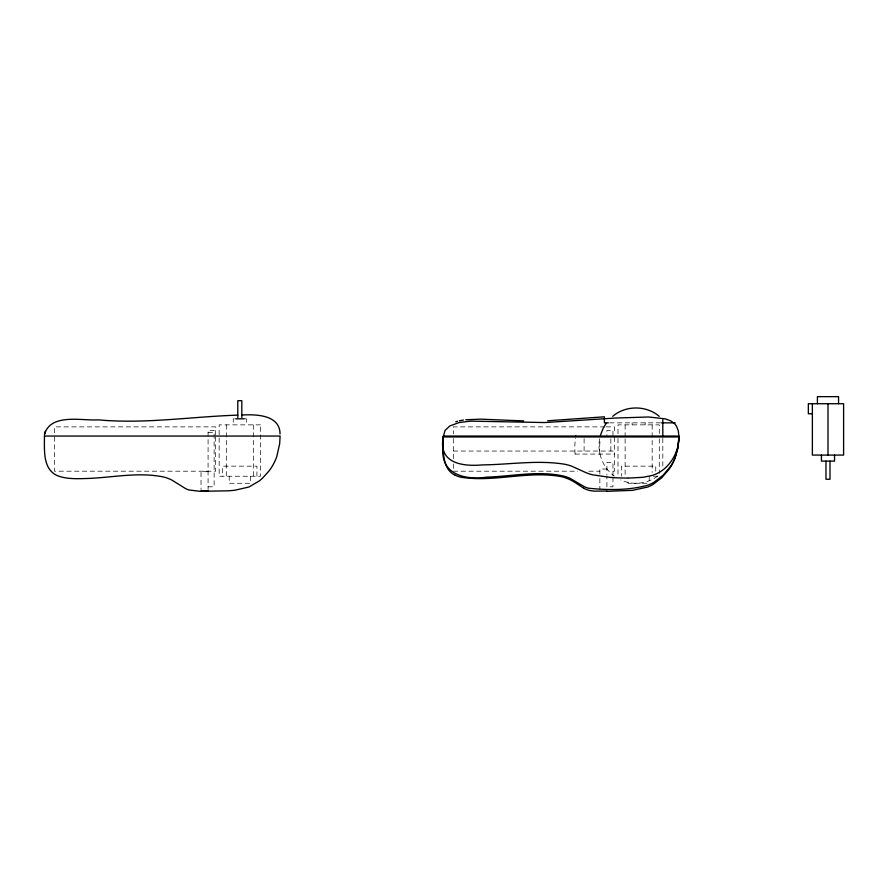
<?xml version="1.0" encoding="UTF-8"?>
<svg xmlns="http://www.w3.org/2000/svg" width="888" height="888" viewBox="0 0 888 888"><rect width="100%" height="100%" fill="white"/><g stroke="black" fill="none" stroke-linecap="round" stroke-linejoin="round"><path stroke-width="0.67" stroke-dasharray="4.44 3.33" d="M599.644 438.75C597.002 452.603 602.774 467.687 614.196 476.035M657.719 476.035C647.297 483.971 632.511 485.536 620.668 479.897M234.332 418.825L233.267 418.825L233.267 424.864M245.288 418.825L246.353 418.825L246.353 424.864M609.645 422.855L660.494 422.855M604.828 426.884L453.324 426.884L453.324 433.943M606.204 426.884L614.474 426.884L614.474 433.943M208.081 432.423L214.13 432.423M453.324 451.049L614.474 451.049M574.991 454.068L614.474 454.068M606.915 469.019L599.866 469.019L599.866 477.167M453.324 471.195L577.744 471.195M588.811 471.195L599.866 471.195M612.964 471.195L614.474 471.195L614.474 436.052M208.081 471.695L201.032 471.695L201.032 489.466M653.357 476.234L658.341 476.234M646.853 483.283L628.071 483.283L628.071 477.4M208.081 486.802L214.13 486.802L214.13 430.403L208.081 430.403L208.081 489.488M662.814 438.317L662.814 466.311M659.285 433.566L659.285 424.864L617.993 424.864L617.993 433.955M659.285 438.816L659.285 473.459M655.766 471.195L655.766 466.156L621.522 466.156L621.522 476.234M652.158 424.864L652.158 472.449M649.217 476.234L649.217 483.283M645.188 422.855L645.188 424.864M632.101 422.855L632.101 424.864M625.13 424.864L625.13 436.052M625.13 438.816L625.13 476.234M617.993 438.561L617.993 476.234M612.964 435.608L612.964 430.403L606.915 430.403L606.915 435.608M612.964 475.99L612.964 462.459L606.915 462.459L606.915 474.636M612.964 477.333L612.964 486.802L606.915 486.802L606.915 475.813M610.844 438.816L610.844 454.068M599.866 478.532L599.866 489.466M584.104 438.65L584.104 451.049A19.447 9.724 90 0 0 584.437 454.068M453.324 438.65L453.324 458.73M453.324 463.991L453.324 470.451M256.932 476.234L256.932 466.156L222.688 466.156L222.688 476.234M253.324 424.864L253.324 476.234M250.383 476.234L250.383 483.283L229.237 483.283L229.237 476.234M226.296 424.864L226.296 476.234M215.64 435.065L215.64 426.884L54.49 426.884L54.49 435.065M215.64 436.907L215.64 471.195L54.49 471.195L54.49 436.907M599.844 454.034A32.712 16.35 -90 0 1 600.399 438.661M575.102 454.034A35.076 17.538 -90 0 1 575.468 438.173M260.45 424.864L219.158 424.864L219.158 476.234L260.45 476.234L260.45 424.864"/><path stroke-width="1.33" d="M443.245 439.96L443.256 436.052L678.932 436.052L678.044 447.13L674.558 459.374A51.981 51.981 0 0 1 669.297 468.997L661.638 477.866L652.991 484.482A37.596 37.596 0 0 1 647.707 487.035L632.633 490.331L606.915 491.33M443.234 442.934L443.245 439.227M443.256 436.952C438.028 463.181 462.248 466.744 482.55 464.89C509.99 464.602 537.706 459.784 565.001 464.291A41.17 28.516 0 0 1 571.55 466.111L585.669 472.527A40.471 28.028 0 0 0 592.474 474.803L610.245 477.411A152.747 105.783 0 0 0 629.681 478.033L643.234 477.278L652.203 475.435A30.725 21.279 0 0 0 657.264 473.437C667.654 468.331 674.891 458.042 677.699 446.975A85.348 59.108 0 0 0 678.932 436.952L678.321 430.958L676.612 426.429A13.387 13.387 0 0 0 673.97 423.132L670.573 420.801L665.168 418.825L648.64 416.994L615.817 418.026L544.788 422.555L470.518 421.123L459.063 422.566L449.839 425.951L445.021 430.48L443.256 436.952L678.932 436.952L678.044 447.452L675.624 456.388A48.307 48.307 0 0 1 670.729 466.1L663.192 475.124L654.068 482.217A38.584 38.584 0 0 1 647.929 485.17C628.726 490.465 608.014 490.209 588.344 488.189A21.701 21.701 0 0 1 584.26 486.635L570.052 478.332A42.757 42.757 0 0 0 565.001 476.423C539.294 470.196 512.676 476.301 486.713 477.145C463.658 480.408 439.049 473.693 443.245 445.443M45.199 431.324L44.511 434.365C50.638 412.82 82.418 421.023 98.257 419.846C144.899 424.175 191.264 416.616 237.795 415.14M44.511 434.365L44.766 432.8M600.455 435.242L603.163 428.305L606.127 423.398M612.687 416.35C625.596 405.194 646.32 405.194 659.229 416.35M455.755 421.767L457.498 421.256M459.329 420.801L463.447 420.046M465.745 419.747L480.641 419.158L523.72 420.912M547.73 420.779L604.395 416.805L604.395 422.855L608.324 422.855M241.98 415.029C256.099 414.208 280.042 414.796 280.042 434.032M812.376 413.786L808.346 413.786L808.346 403.718L843.6 403.718L843.6 455.078L812.376 455.078L812.376 403.718M235.686 418.825L244.433 418.825M661.527 422.855L675.224 422.855M201.032 490.831L208.081 490.831M606.915 491.02L594.483 491.142A44.056 44.056 0 0 1 592.773 490.986L590.809 490.698A22.244 22.244 0 0 1 583.66 488.211M455.178 475.213C445.099 470.596 443.401 458.319 443.301 448.473M583.682 488.189L574.847 482.373A44.444 44.444 0 0 0 561.704 476.723C528.427 470.385 494.783 482.462 461.505 477.311A29.948 29.948 0 0 1 455.156 475.247M443.234 442.357L443.245 445.854M838.561 403.718L838.561 396.659L817.415 396.659L817.415 403.718M834.531 455.078L834.531 461.116L821.444 461.116L821.444 455.078M830.003 461.116L830.003 479.254L825.984 479.254L825.973 461.116M827.993 403.718L827.993 455.078M662.814 419.747L662.814 436.585M241.825 417.526L241.825 400.688L237.806 400.688L237.795 417.526M575.724 436.53A35.076 17.538 -90 0 1 575.812 435.986M44.422 436.052C44.589 449.772 42.335 469.33 57.776 475.835C67.532 479.431 78.277 478.71 88.478 478.443C113.62 477.411 139.272 471.739 164.269 477.156A41.592 41.592 0 0 1 171.65 479.942L185.426 488.5A20.935 20.935 0 0 0 188.911 489.965L199.878 491.308L227.983 490.82A137.263 137.263 0 0 0 234.932 490.209L248.873 487.035L259.318 480.919A55.589 55.589 0 0 0 262.804 477.866L268.975 471.04A52.159 52.159 0 0 0 276.79 456.565L279.687 443.634L280.097 436.052L44.422 436.052"/></g></svg>
